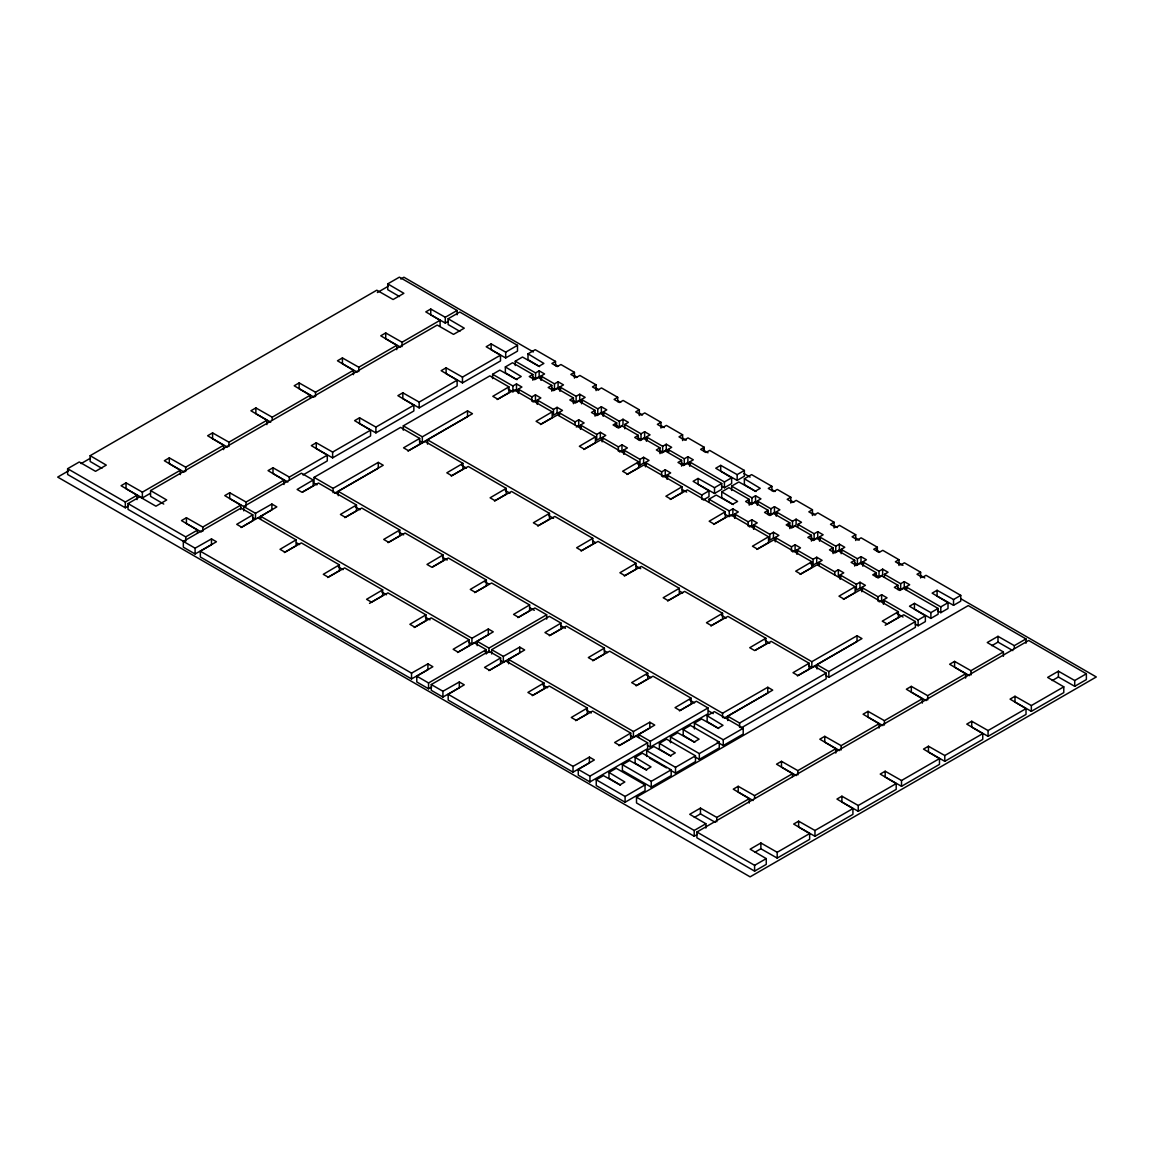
<?xml version="1.0" encoding="UTF-8"?>
<svg xmlns="http://www.w3.org/2000/svg" width="1154" height="1154" viewBox="0 0 1154 1154"><rect width="100%" height="100%" fill="white"/><g stroke="black" fill="none" stroke-linecap="round" stroke-linejoin="round"><path stroke-width="1.5" d="M183.327 541.399L195.098 548.193L211.485 538.904L211.485 544.702L195.098 553.978L183.327 547.184L183.327 541.399L241.027 508.077L252.798 514.872L236.729 524.334L241.676 527.19L271.882 509.823L271.882 504.038L255.496 513.314L243.739 506.519L243.739 510.861M243.739 506.519L301.439 473.212L313.196 480.006L297.126 489.455L302.074 492.311L318.461 483.036L356.485 504.99L356.485 510.775L344.801 517.656M200.349 551.223L411.531 673.143L427.918 663.867L427.918 669.652L411.531 678.927L200.349 557.007L200.349 551.223L216.433 541.76L211.485 538.904M241.114 527.537L252.798 520.656L252.798 514.872M260.761 519.242L260.761 516.343L276.83 506.894L271.882 504.038M302.968 491.806L313.196 485.791L313.196 480.006M258.049 517.915L296.088 539.87L280.018 549.318L284.966 552.175L301.338 542.899L339.377 564.854L339.377 570.639L327.678 577.519M356.485 504.99L340.416 514.453L345.363 517.309L361.75 508.034L399.774 529.989L399.774 535.773L388.09 542.654M284.389 552.535L296.088 545.654L296.088 539.87M339.377 564.854L323.293 574.317L328.241 577.173L344.628 567.898L382.652 589.853L382.652 595.637L369.511 603.369M399.774 529.989L383.705 539.437L388.653 542.293L405.04 533.018L443.064 554.973L443.064 560.757L432.837 566.787M382.652 589.853L366.583 599.301L371.53 602.157L387.917 592.882L425.941 614.837L425.941 620.621L414.257 627.502M443.064 554.973L426.994 564.436L431.942 567.292L448.315 558.002L486.353 579.972L486.353 585.756L474.655 592.637M425.941 614.837L409.872 624.3L414.82 627.156L431.207 617.88L469.231 639.835L469.231 645.62L457.547 652.5M486.353 579.972L470.269 589.42L475.217 592.276L491.604 583.001L529.628 604.956L529.628 610.74L517.944 617.621M469.231 639.835L453.161 649.284L458.109 652.14L474.482 642.865L486.252 649.659L486.252 654.001M529.628 604.956L513.559 614.418L518.507 617.275L534.893 607.985L546.664 614.779L546.664 619.121M431.668 686.962L428.552 688.765L416.782 681.971L416.782 676.172L432.865 666.723L427.918 663.867M477.193 645.649L477.193 641.307L493.263 631.844L488.315 628.988L471.928 638.263L260.761 516.343M431.264 684.538L442.92 691.275L459.306 681.985L459.306 687.77L442.92 697.059L431.264 690.323L431.264 684.538L488.964 651.217L500.62 657.953L484.55 667.416L489.498 670.272L505.885 660.997L543.981 682.995L543.981 688.779L532.297 695.66M491.662 654.001L491.662 649.659L549.362 616.351L561.032 623.088L544.962 632.536L549.91 635.392L566.282 626.117L604.393 648.115L604.393 653.9L592.709 660.78M448.185 694.304L573.019 766.371L589.391 757.096L589.391 762.881L573.019 772.156L448.185 700.089L448.185 694.304L464.254 684.841L459.306 681.985M488.935 670.618L500.62 663.738L500.62 657.953M508.582 663.766L508.582 659.424L524.666 649.976L519.718 647.12L503.332 656.395L491.662 649.659M549.333 635.753L561.032 628.872L561.032 623.088M543.981 682.995L527.912 692.443L532.859 695.299L549.246 686.024L587.357 708.022L587.357 713.821L575.658 720.687M604.393 648.115L588.324 657.578L593.271 660.434L609.644 651.159L647.755 673.157L647.755 678.941L636.07 685.822M587.357 708.022L571.273 717.485L576.221 720.341L592.608 711.066L630.719 733.064L630.719 738.849L619.02 745.729M647.755 673.157L631.685 682.605L636.633 685.462L653.02 676.186L691.116 698.184L691.116 703.969L679.432 710.85M630.719 733.064L614.635 742.527L619.583 745.383L635.969 736.093L647.639 742.83L647.639 748.614L589.939 781.936L578.269 775.199L578.269 769.415L594.339 759.952L589.391 757.096M691.116 698.184L675.047 707.647L679.994 710.503L696.381 701.228L708.037 707.95L708.037 713.749L650.337 747.056L647.423 745.369M638.681 737.435L638.681 734.535L654.751 725.073L649.803 722.216L633.416 731.506L508.582 659.424M316.989 484.853L314.061 483.165L314.061 477.367L400.611 427.398L419.667 438.405L403.554 447.839L408.502 450.695L424.989 441.477L462.942 463.389L462.942 469.173L451.228 476.039M403.309 430.182L403.309 425.84L489.859 375.872L508.914 386.878L492.816 396.312L497.763 399.169L514.251 389.951L552.189 411.848L552.189 417.647L540.476 424.513M407.953 451.055L419.667 444.189L419.667 438.405M497.201 399.529L508.914 392.663L508.914 386.878M462.942 463.389L446.829 472.823L451.777 475.679L468.264 466.461L506.202 488.373L506.202 494.157L494.489 501.024M552.189 411.848L536.091 421.297L541.038 424.153L557.512 414.935L595.464 436.832L595.464 442.631L583.751 449.497M506.202 488.373L490.104 497.807L495.052 500.663L511.539 491.445L549.477 513.357L549.477 519.141L537.764 526.008M595.464 436.832L579.351 446.281L584.299 449.137L600.787 439.919L638.739 461.816L638.739 467.615L627.026 474.482M549.477 513.357L533.379 522.791L538.327 525.647L554.814 516.429L592.752 538.341L592.752 544.125L581.039 550.992M638.739 461.816L622.626 471.265L627.574 474.121L644.062 464.903L682 486.8L682 492.599L670.286 499.451M592.752 538.341L576.639 547.775L581.587 550.631L598.075 541.414L636.027 563.311L636.027 569.11L624.314 575.976M682 486.8L665.901 496.249L670.849 499.105L687.337 489.887L725.275 511.785L725.275 517.569L713.561 524.435M636.027 563.311L619.914 572.759L624.862 575.615L641.35 566.398L679.302 588.295L679.302 594.094L667.589 600.96M725.275 511.785L709.176 521.233L714.124 524.089L730.612 514.857L768.55 536.769L768.55 542.553L756.836 549.419M679.302 588.295L663.189 597.743L668.137 600.599L684.625 591.382L722.563 613.279L722.563 619.078L710.85 625.944M768.55 536.769L752.451 546.217L757.399 549.073L773.887 539.841L811.825 561.753L811.825 567.537L800.111 574.403M722.563 613.279L706.464 622.727L711.412 625.583L727.9 616.366L765.838 638.263L765.838 644.062L755.596 650.063M811.825 561.753L795.712 571.187L800.66 574.043L817.147 564.825L855.1 586.737L855.1 592.521L843.386 599.388M765.838 638.263L749.739 647.711L754.687 650.567L771.175 641.35L809.113 663.247L809.113 669.031L797.4 675.898M855.1 586.737L838.987 596.171L843.935 599.027L860.422 589.809L898.375 611.721L898.375 617.505L885.19 625.237M809.113 663.247L793.014 672.695L797.962 675.552L814.435 666.32L826.149 673.085L826.149 678.869L741.142 727.943M898.375 611.721L882.262 621.155L887.21 624.011L903.697 614.793L915.396 621.559L915.396 627.343L828.846 677.311L825.889 675.609M338.266 495.686L338.266 491.344L383.229 465.25L378.281 462.393L333.073 488.358L314.061 477.367M427.528 444.16L427.528 439.818L472.476 413.723L467.529 410.867L422.335 436.818L403.309 425.84M727.77 720.558L727.77 716.216L772.718 690.121L767.771 687.265L722.577 713.23L338.266 491.344M817.018 669.031L817.018 664.69L861.98 638.595L857.033 635.739L811.825 661.689L427.528 439.818M128.253 506.116L125.324 507.803L67.624 474.496L67.624 468.697L79.28 461.975L95.537 471.322L106.283 465.12L90.156 455.686L376.795 290.202L393.11 299.521L403.871 293.304L387.73 283.884L399.399 277.148L457.099 310.469L457.099 314.811M68.62 470.789L57.7 477.092L750.1 876.852L1096.3 676.965L960.633 598.637M81.097 463.591L90.445 458.181M377.387 292.525L388.307 286.221M400.784 279.023L403.9 277.22L533.336 351.941M457.099 310.469L445.285 317.278L430.745 309.027L425.797 311.883L440.092 320.278L402.054 342.248L385.71 332.943L380.762 335.8L396.731 345.32L358.779 367.232L342.421 357.928L337.473 360.784L353.441 370.304L315.504 392.216L299.146 382.912L294.198 385.768L310.166 395.288L272.214 417.2L255.871 407.91L250.923 410.766L266.891 420.272L228.939 442.184L212.581 432.894L207.633 435.75L223.602 445.271L185.664 467.182L169.306 457.878L164.358 460.734L180.327 470.255L142.375 492.167L126.031 482.862L121.083 485.719L137.052 495.239L137.052 499.581M67.624 468.697L125.324 502.019L137.052 495.239M184.164 541.774L128.022 509.361L128.022 503.577L139.692 496.84L155.934 506.202L166.695 499.985L150.568 490.565L437.207 325.067L453.522 334.386L464.269 328.183L448.127 318.764L459.797 312.027L517.497 345.334L517.497 351.133L505.697 357.942L491.142 349.691L491.142 343.892L505.697 352.158L517.497 345.334M126.031 482.862L126.031 488.661L142.375 497.951L149.962 493.566M430.745 309.027L430.745 314.811L445.285 323.062L448.242 321.36M491.142 343.892L486.195 346.748L500.504 355.158L462.466 377.113L446.108 367.823L441.16 370.679L457.128 380.185L419.176 402.097L402.833 392.807L397.885 395.663L413.853 405.184L375.901 427.095L359.558 417.791L354.61 420.647L370.578 430.168L332.626 452.079L316.268 442.775L311.32 445.632L327.289 455.152L289.337 477.064L272.993 467.759L268.045 470.616L284.014 480.136L246.062 502.048L229.718 492.758L224.77 495.614L240.739 505.135L202.787 527.046L186.429 517.742L181.481 520.598L197.449 530.119L197.449 533.004M128.022 503.577L185.722 536.884L197.449 530.119M303.012 474.958L327.289 460.936L327.289 455.152M316.268 442.775L316.268 448.56L332.626 457.864L370.578 435.952L370.578 430.168M359.558 417.791L359.558 423.576L375.901 432.88L413.853 410.968L413.853 405.184M402.833 392.807L402.833 398.592L419.176 407.896L457.128 385.984L457.128 380.185M446.108 367.823L446.108 373.607L462.466 382.897L500.504 360.942L500.504 355.158M492.614 378.627L492.614 374.285L499.826 370.117L516.271 379.363L521.219 376.507L505.351 366.929L512.564 362.76L532.845 374.473L532.845 380.257M515.261 365.544L515.261 361.202L522.473 357.033L538.932 366.28L543.88 363.423L527.998 353.845L535.211 349.691L555.507 361.404L555.507 365.731M492.614 374.285L512.895 385.984L516.502 383.907L521.911 387.037L518.305 389.114L518.305 393.456M532.845 374.473L529.239 376.55L534.648 379.68L538.254 377.603L551.785 385.407L551.785 391.192M515.261 361.202L535.557 372.915L539.163 370.838L544.573 373.954L540.966 376.031L540.966 380.373M555.507 361.404L551.9 363.481L557.31 366.597L560.916 364.52L574.432 372.324L574.432 378.123M508.222 389.071L512.895 391.783L516.502 389.691L519.213 391.264M532.427 376.896L535.557 378.7L539.163 376.622L541.861 378.18M518.305 389.114L531.835 396.918L535.442 394.841L540.851 397.957L537.245 400.049L537.245 404.39M551.785 385.407L548.179 387.484L553.588 390.615L557.194 388.523L573.423 397.899L573.423 403.684M540.966 376.031L554.483 383.849L558.089 381.758L563.498 384.888L559.892 386.965L559.892 391.307M574.432 372.324L570.826 374.415L576.235 377.531L579.842 375.454L596.07 384.816L596.07 390.615M533.033 402.01L535.442 400.626L538.139 402.183M551.482 387.903L554.483 389.634L558.089 387.556L560.801 389.114M537.245 400.049L553.473 409.41L557.079 407.333L562.488 410.449L558.882 412.541L558.882 415.426M573.423 397.899L569.816 399.976L575.226 403.107L578.832 401.015L595.06 410.391L595.06 416.176M559.892 386.965L576.12 396.341L579.726 394.25L585.136 397.38L581.529 399.457L581.529 403.799M596.07 384.816L592.464 386.907L597.873 390.023L601.479 387.946L617.707 397.308L617.707 401.65M559.777 414.675L557.079 413.118L553.473 415.209L553.473 409.41M573.177 400.424L576.12 402.126L579.726 400.049L582.438 401.606M558.882 412.541L575.11 421.902L578.717 419.825L584.126 422.941L580.52 425.033L580.52 429.375M595.06 410.391L591.454 412.468L596.863 415.599L600.469 413.507L616.683 422.869L616.683 427.211M581.529 399.457L597.758 408.833L601.364 406.742L606.773 409.872L603.167 411.949L603.167 416.291M617.707 397.308L614.101 399.399L619.51 402.515L623.117 400.438L639.33 409.8L639.33 415.584M576.308 426.994L578.717 425.61L581.414 427.168M594.815 412.916L597.758 414.618L601.364 412.541L604.076 414.098M580.52 425.033L596.733 434.394L600.34 432.303L605.749 435.433L602.143 437.51L602.143 441.852M616.683 422.869L613.077 424.961L618.486 428.076L622.093 425.999L638.321 435.361L638.321 439.703M603.167 411.949L619.381 421.311L622.987 419.234L628.396 422.35L624.79 424.441L624.79 428.769M639.33 409.8L635.724 411.877L641.134 415.007L644.74 412.916L660.968 422.292L660.968 428.076M603.037 439.66L600.34 438.102L596.733 440.179L596.733 434.394M614.967 424.542L619.381 427.095L622.987 425.018L622.987 419.234M602.143 437.51L618.371 446.886L621.977 444.795L627.387 447.925L623.78 450.002L623.78 454.344M638.321 435.361L634.714 437.453L640.124 440.568L643.73 438.491L659.958 447.853L659.958 453.652M624.79 424.441L641.018 433.803L644.624 431.726L650.034 434.842L646.428 436.933L646.428 441.261M660.968 422.292L657.362 424.369L662.771 427.499L666.377 425.408L682.605 434.784L682.605 440.568M619.568 451.979L621.977 450.594L624.675 452.152M638.075 437.885L641.018 439.587L644.624 437.51L647.336 439.068M623.78 450.002L640.008 459.379L643.615 457.287L649.024 460.417L645.418 462.494L645.418 466.836M659.958 447.853L656.352 449.945L661.761 453.06L665.368 450.983L681.596 460.345L681.596 466.144M646.428 436.933L662.656 446.295L666.262 444.218L671.671 447.334L668.065 449.425L668.065 452.31M682.605 434.784L678.999 436.861L684.409 439.991L688.015 437.9L704.243 447.276L704.243 451.618M637.051 463.461L640.008 465.163L643.615 463.086L646.312 464.644M659.713 450.377L662.656 452.079L666.262 450.002L668.974 451.56M645.418 462.494L661.646 471.871L665.252 469.779L670.662 472.909L667.055 474.986L667.055 479.328M681.596 460.345L677.989 462.437L683.399 465.552L687.005 463.475L721.726 483.526L721.726 489.31L714.514 493.479L698.069 484.233L698.069 478.448L714.514 487.68L721.726 483.526M668.065 449.425L684.293 458.787L687.899 456.71L693.309 459.826L689.703 461.917L689.703 466.259M704.243 447.276L700.637 449.353L706.046 452.483L709.652 450.392L744.373 470.443L744.373 476.227L737.161 480.396L720.716 471.149L720.716 465.365L737.161 474.611L744.373 470.443M662.843 476.963L665.252 475.578L667.95 477.136M681.35 462.869L684.293 464.572L687.899 462.494L690.611 464.052M698.069 478.448L693.121 481.305L708.989 490.868L708.989 496.667L703.219 499.999M720.716 465.365L715.768 468.221L731.636 477.799L731.636 483.584L724.423 487.753L721.409 486.007M667.055 474.986L701.776 495.037L708.989 490.868M689.703 461.917L724.423 481.954L731.636 477.799M708.989 502.091L708.989 499.206L716.201 495.037L732.646 504.284L737.594 501.427L721.726 491.849L728.939 487.68L749.22 499.393L749.22 505.192M731.636 490.464L731.636 486.122L738.849 481.954L755.307 491.2L760.255 488.344L744.373 478.766L751.586 474.611L771.882 486.324L771.882 490.666M416.782 676.172L428.552 682.966L486.252 649.659M477.193 641.307L488.964 648.101L546.664 614.779M708.989 499.206L729.27 510.919L732.877 508.827L738.286 511.958L734.68 514.035L734.68 518.377M749.22 499.393L745.614 501.485L751.023 504.601L754.629 502.524L768.16 510.328L768.16 514.67M731.636 486.122L751.932 497.836L755.538 495.758L760.948 498.874L757.341 500.966L757.341 505.308M771.882 486.324L768.275 488.402L773.685 491.532L777.291 489.44L790.807 497.244L790.807 503.043M730.482 516.011L732.877 514.626L735.588 516.184M748.802 501.817L751.932 503.62L755.538 501.543L758.236 503.101M734.68 514.035L748.21 521.839L751.817 519.762L757.226 522.892L753.62 524.969L753.62 529.311M768.16 510.328L764.554 512.405L769.963 515.535L773.569 513.458L789.798 522.82L789.798 528.604M757.341 500.966L770.858 508.77L774.464 506.678L779.873 509.808L776.267 511.886L776.267 516.227M790.807 497.244L787.201 499.336L792.61 502.452L796.217 500.374L812.445 509.736L812.445 515.535M749.408 526.945L751.817 525.546L754.514 527.118M767.857 512.823L770.858 514.554L774.464 512.477L777.176 514.035M753.62 524.969L769.848 534.331L773.454 532.254L778.863 535.384L775.257 537.461L775.257 541.803M789.798 522.82L786.191 524.897L791.601 528.027L795.207 525.95L811.435 535.312L811.435 541.096M776.267 511.886L792.495 521.262L796.101 519.185L801.511 522.3L797.904 524.378L797.904 527.277M812.445 509.736L808.839 511.828L814.248 514.944L817.854 512.866L834.082 522.228L834.082 528.027M776.152 539.61L773.454 538.038L769.848 540.13L769.848 534.331M788.067 524.493L792.495 527.046L796.101 524.969L796.101 519.185M775.257 537.461L791.485 546.823L795.092 544.746L800.501 547.876L796.895 549.953L796.895 554.295M811.435 535.312L807.829 537.389L813.238 540.519L816.844 538.442L833.058 547.789L833.058 553.588M797.904 524.378L814.133 533.754L817.739 531.677L823.148 534.792L819.542 536.87L819.542 541.212M834.082 522.228L830.476 524.32L835.885 527.436L839.492 525.358L855.705 534.72L855.705 540.505M792.683 551.929L795.092 550.53L797.789 552.102M811.19 537.836L814.133 539.538L817.739 537.461L820.451 539.019M796.895 549.953L813.108 559.315L816.715 557.223L822.124 560.354L818.518 562.431L818.518 565.33M833.058 547.789L829.452 549.881L834.861 552.997L838.468 550.92L854.696 560.281L854.696 566.08M819.542 536.87L835.756 546.231L839.362 544.154L844.771 547.27L841.165 549.362L841.165 553.704M855.705 534.72L852.099 536.798L857.509 539.928L861.115 537.836L877.343 547.212L877.343 551.554M810.151 563.397L813.108 565.099L816.715 563.022L819.412 564.58M832.813 550.314L835.756 552.016L839.362 549.939L842.074 551.497M818.518 562.431L834.746 571.807L838.352 569.715L843.762 572.846L840.155 574.923L840.155 579.265M854.696 560.281L851.089 562.373L856.499 565.489L860.105 563.412L876.333 572.773L876.333 577.115M841.165 549.362L857.393 558.724L860.999 556.646L866.409 559.762L862.803 561.854L862.803 566.196M877.343 547.212L873.737 549.29L879.146 552.42L882.752 550.328L898.98 559.704L898.98 565.489M854.45 562.806L857.393 564.508L860.999 562.431L863.711 563.989M840.155 574.923L856.383 584.299L859.99 582.222L865.399 585.338L861.793 587.415L861.793 591.757M876.333 572.773L872.727 574.865L878.136 577.981L881.743 575.904L897.971 585.28L897.971 589.607M862.803 561.854L879.031 571.216L882.637 569.138L888.046 572.254L884.44 574.346L884.44 577.231M898.98 559.704L895.374 561.782L900.784 564.912L904.39 562.82L920.618 572.196L920.618 577.981M862.687 589.564L859.99 588.006L856.383 590.083L856.383 584.299M874.602 574.447L879.031 577L882.637 574.923L882.637 569.138M861.793 587.415L878.021 596.791L881.627 594.714L887.037 597.83L883.43 599.907L883.43 604.249M897.971 585.28L894.364 587.357L899.774 590.473L903.38 588.396L938.101 608.447L938.101 614.231L930.889 618.4L914.444 609.153L914.444 603.369L930.889 612.615L938.101 608.447M884.44 574.346L900.668 583.708L904.274 581.63L909.684 584.746L906.078 586.838L906.078 589.723M920.618 572.196L917.012 574.274L922.421 577.404L926.027 575.312L960.748 595.363L960.748 601.162L953.536 605.316L937.091 596.07L937.091 590.285L953.536 599.532L960.748 595.363M879.218 601.883L881.627 600.498L884.325 602.056M897.725 587.79L900.668 589.506L904.274 587.415L906.986 588.973M578.269 769.415L589.939 776.137L647.639 742.83M638.681 734.535L650.337 741.272L708.037 707.95M596.243 779.787L603.455 775.618L619.9 784.864L624.848 782.008L608.98 772.43L616.193 768.275L645.043 784.922L645.043 790.721L625.093 802.232L596.243 785.571L596.243 779.787L625.093 796.448L645.043 784.922M622.395 764.698L629.608 760.529L646.052 769.776L651 766.92L635.133 757.341L642.345 753.173L671.195 769.833L671.195 775.618L651.245 787.143L622.395 770.483L622.395 764.698L651.245 781.345L671.195 769.833M646.673 756.461L646.673 750.677L653.885 746.508L670.33 755.755L675.278 752.898L659.41 743.32L666.623 739.151L695.473 755.812L695.473 761.597L675.523 773.122L669.45 769.603M670.474 742.714L670.474 736.93L677.686 732.761L694.131 742.008L699.079 739.151L683.211 729.573L690.424 725.419L719.274 742.065L719.274 747.864L699.324 759.375L694.766 756.75M694.405 728.91L694.405 723.111L701.618 718.956L718.062 728.188L723.01 725.332L707.142 715.768L714.355 711.6L743.205 728.261L743.205 734.045L723.255 745.556L717.182 742.051M914.444 603.369L909.496 606.225L925.364 615.803L925.364 621.588L918.151 625.756L915.136 624.011M937.091 590.285L932.144 593.142L948.011 602.72L948.011 608.504L940.798 612.673L937.784 610.928M727.77 716.216L739.599 723.053L826.149 673.085M817.018 664.69L828.846 671.527L915.396 621.559M883.43 599.907L918.151 619.958L925.364 615.803M906.078 586.838L940.798 606.889L948.011 602.72M646.673 750.677L675.523 767.323L695.473 755.812M670.474 736.93L699.324 753.591L719.274 742.065M694.405 723.111L723.255 739.772L743.205 728.261M697.117 834.558L694.203 836.246L636.503 802.939L636.503 797.14L968.278 605.59L1025.978 638.912L1025.978 643.254M1025.978 638.912L1014.308 645.649L997.994 636.33L987.247 642.533L1003.389 651.952L970.947 670.69L954.589 661.386L949.641 664.242L965.609 673.763L927.672 695.674L911.314 686.37L906.366 689.226L922.334 698.747L884.397 720.659L868.039 711.354L863.091 714.211L879.059 723.731L841.122 745.643L824.764 736.339L819.816 739.195L835.784 748.715L797.847 770.627L781.489 761.323L776.541 764.179L792.509 773.699L754.572 795.611L738.214 786.307L733.266 789.163L749.234 798.683L716.793 817.421L700.464 808.103L689.717 814.306L705.859 823.725L705.859 828.067M694.319 817.436L700.464 813.887L715.307 822.355M991.849 645.663L997.994 642.114L1012.837 650.582M636.503 797.14L694.203 830.462L705.859 823.725M1086.376 673.777L1074.72 680.514L1058.406 671.195L1047.644 677.412L1063.786 686.832L1031.344 705.556L1015.001 696.266L1010.053 699.122L1026.021 708.628L988.069 730.54L971.726 721.25L966.778 724.106L982.746 733.627L944.794 755.524L928.451 746.234L923.503 749.09L939.471 758.611L901.519 780.508L885.176 771.218L880.228 774.074L896.196 783.595L858.244 805.492L841.901 796.202L836.953 799.058L852.921 808.579L814.969 830.476L798.626 821.186L793.678 824.043L809.646 833.563L777.19 852.287L760.875 842.983L750.129 849.185L766.256 858.605L766.256 864.389L754.601 871.126L696.901 837.804L696.901 832.02L1028.676 640.47L1086.376 673.777L1086.376 679.576L1074.72 686.313L1058.406 676.994L1052.26 680.543M754.73 852.316L760.875 848.767L777.19 858.086L809.646 839.347L809.646 833.563M696.901 832.02L754.601 865.327L766.256 858.605M798.626 821.186L798.626 826.971L814.969 836.275L852.921 814.363L852.921 808.579M841.901 796.202L841.901 801.987L858.244 811.291L896.196 789.379L896.196 783.595M885.176 771.218L885.176 777.003L901.519 786.307L939.471 764.395L939.471 758.611M928.451 746.234L928.451 752.019L944.794 761.323L982.746 739.411L982.746 733.627M971.726 721.25L971.726 727.034L988.069 736.324L1026.021 714.427L1026.021 708.628M1015.001 696.266L1015.001 702.05L1031.344 711.34L1063.786 692.616L1063.786 686.832M419.407 440.915L422.335 442.617L467.529 416.652L467.529 410.867M334.646 493.248L378.281 468.192L378.281 462.393M808.709 665.685L811.825 667.488L857.033 641.523L857.033 635.739M724.135 718.12L767.771 693.064L767.771 687.265M468.827 642.259L471.928 644.062L488.315 634.772L488.315 628.988M500.418 660.492L503.332 662.18L519.718 652.904L519.718 647.12M630.3 735.487L633.416 737.291L649.803 728.015L649.803 722.216M400.568 347.181L385.71 338.728L385.71 332.943M969.461 675.624L954.589 667.171L954.589 661.386M357.293 372.165L342.421 363.712L342.421 357.928M926.186 700.608L911.314 692.155L911.314 686.37M314.018 397.164L299.146 388.71L299.146 382.912M882.911 725.592L868.039 717.139L868.039 711.354M270.728 422.148L255.871 413.695L255.871 407.91M839.636 750.576L824.764 742.123L824.764 736.339M227.453 447.132L212.581 438.679L212.581 432.894M287.851 482.011L272.993 473.558L272.993 467.759M796.361 775.56L781.489 767.107L781.489 761.323M184.178 472.116L169.306 463.663L169.306 457.878M244.576 506.995L229.718 498.542L229.718 492.758M753.086 800.544L738.214 792.091L738.214 786.307M201.301 531.98L186.429 523.527L186.429 517.742M555.161 364.549L558.291 366.352M573.884 375.353L577 377.156M595.709 387.96L598.839 389.763M617.549 400.568L620.664 402.371M639.374 413.175L642.504 414.964M661.213 425.768L664.329 427.571M683.038 438.376L686.168 440.179M703.32 450.089L707.993 452.786M743.868 473.486L750.1 477.092M771.939 489.7L775.055 491.503M790.649 500.504L793.764 502.307M812.474 513.112L815.604 514.9M834.313 525.705L837.429 527.508M856.138 538.312L859.268 540.115M876.42 550.025L879.536 551.828M898.245 562.633L902.933 565.33M920.084 575.226L924.758 577.938M841.05 577.072L838.352 575.514L838.352 569.715M682.144 489.498L686.673 492.109M724.597 514.006L729.27 516.703L729.27 510.919M897.019 613.553L903.048 617.029M461.759 465.365L466.418 468.062M505.322 490.522L509.996 493.22M548.886 515.679L553.559 518.362M592.449 540.822L595.565 542.625M636.013 565.979L640.686 568.677M679.576 591.122L682.692 592.925M721.582 615.385L726.255 618.082M765.145 640.528L769.819 643.225M355.389 507.024L360.062 509.722M398.952 532.167L403.626 534.865M442.516 557.324L447.189 560.022M484.521 581.573L489.195 584.27M529.643 607.624L534.316 610.322M560.757 625.598L565.431 628.281M604.321 650.741L607.437 652.544M646.341 675.003L651 677.686M689.904 700.146L694.564 702.844M708.57 710.922L713.244 713.619M252.567 517.396L255.496 519.098L255.496 513.314M296.477 542.755L299.578 544.544M338.396 566.96L343.055 569.643M381.873 592.06L386.532 594.757M425.35 617.159L430.009 619.857M484.55 651.332L487.493 653.034M542.914 685.043L547.602 687.741M586.607 710.258L591.281 712.97M649.716 758.207L666.421 767.857M459.869 331.4L448.127 324.548L448.127 318.764M399.472 296.535L387.73 289.683L387.73 283.884M163.753 504.067L150.568 496.35L150.568 490.565M101.884 468.336L90.156 461.485L90.156 455.686M755.928 491.517L744.373 484.565L744.373 478.766M539.553 366.597L527.998 359.644L527.998 353.845M733.266 504.601L721.726 497.634L721.726 491.849M516.891 379.68L505.351 372.713L505.351 366.929M718.682 728.52L707.142 721.553L707.142 715.768M694.751 742.325L683.211 735.372L683.211 729.573M670.95 756.072L659.41 749.105L659.41 743.32M646.673 770.093L635.133 763.126L635.133 757.341M620.52 785.182L608.98 778.229L608.98 772.43M1074.72 680.514L1074.72 686.313M1058.406 671.195L1058.406 676.994M1031.344 705.556L1031.344 711.34M1014.308 645.649L1014.308 648.534M1003.389 651.952L1003.389 656.294M997.994 636.33L997.994 642.114M988.069 730.54L988.069 736.324M970.947 670.69L970.947 675.032M965.609 673.763L965.609 678.105M953.536 599.532L953.536 605.316M944.794 755.524L944.794 761.323M940.798 606.889L940.798 612.673M930.889 612.615L930.889 618.4M927.672 695.674L927.672 700.016M922.334 698.747L922.334 703.089M918.151 619.958L918.151 625.756M904.274 581.63L904.274 587.415M901.519 780.508L901.519 786.307M900.668 583.708L900.668 589.506M884.397 720.659L884.397 725M881.627 594.714L881.627 600.498M879.031 571.216L879.031 577M879.059 723.731L879.059 728.073M878.021 596.791L878.021 601.133M860.999 556.646L860.999 562.431M859.99 582.222L859.99 588.006M858.244 805.492L858.244 811.291M857.393 558.724L857.393 564.508M841.122 745.643L841.122 749.985M839.362 544.154L839.362 549.939M835.756 546.231L835.756 552.016M835.784 748.715L835.784 753.057M834.746 571.807L834.746 574.692M828.846 671.527L828.846 677.311M817.739 531.677L817.739 537.461M816.715 557.223L816.715 563.022M814.969 830.476L814.969 836.275M814.133 533.754L814.133 539.538M813.108 559.315L813.108 565.099M811.825 661.689L811.825 667.488M797.847 770.627L797.847 774.969M795.092 544.746L795.092 550.53M792.495 521.262L792.495 527.046M792.509 773.699L792.509 776.599M791.485 546.823L791.485 551.165M777.19 852.287L777.19 858.086M774.464 506.678L774.464 512.477M773.454 532.254L773.454 538.038M770.858 508.77L770.858 514.554M760.875 842.983L760.875 848.767M755.538 495.758L755.538 501.543M754.601 865.327L754.601 871.126M754.572 795.611L754.572 798.496M751.932 497.836L751.932 503.62M751.817 519.762L751.817 525.546M749.234 798.683L749.234 803.025M748.21 521.839L748.21 526.181M739.599 723.053L739.599 727.395M737.161 474.611L737.161 480.396M732.877 508.827L732.877 514.626M724.423 481.954L724.423 487.753M723.255 739.772L723.255 745.556M722.577 713.23L722.577 717.572M716.793 817.421L716.793 821.763M714.514 487.68L714.514 493.479M701.776 495.037L701.776 499.379M700.464 808.103L700.464 813.887M699.324 753.591L699.324 759.375M694.203 830.462L694.203 836.246M687.899 456.71L687.899 462.494M684.293 458.787L684.293 464.572M675.523 767.323L675.523 773.122M666.262 444.218L666.262 450.002M665.252 469.779L665.252 475.578M662.656 446.295L662.656 452.079M661.646 471.871L661.646 476.213M651.245 781.345L651.245 787.143M650.337 741.272L650.337 747.056M644.624 431.726L644.624 437.51M643.615 457.287L643.615 463.086M641.018 433.803L641.018 439.587M640.008 459.379L640.008 465.163M633.416 731.506L633.416 737.291M625.093 796.448L625.093 802.232M621.977 444.795L621.977 450.594M619.381 421.311L619.381 427.095M618.371 446.886L618.371 451.228M601.364 406.742L601.364 412.541M600.34 432.303L600.34 438.102M597.758 408.833L597.758 414.618M589.939 776.137L589.939 781.936M579.726 394.25L579.726 400.049M578.717 419.825L578.717 425.61M576.12 396.341L576.12 402.126M575.11 421.902L575.11 424.802M573.019 766.371L573.019 772.156M558.089 381.758L558.089 387.556M557.079 407.333L557.079 413.118M554.483 383.849L554.483 389.634M539.163 370.838L539.163 376.622M535.557 372.915L535.557 378.7M535.442 394.841L535.442 400.626M531.835 396.918L531.835 401.26M516.502 383.907L516.502 389.691M512.895 385.984L512.895 391.783M505.697 352.158L505.697 357.942M503.332 656.395L503.332 662.18M488.964 648.101L488.964 652.443M471.928 638.263L471.928 644.062M462.466 377.113L462.466 382.897M445.285 317.278L445.285 323.062M442.92 691.275L442.92 697.059M440.092 320.278L440.092 326.063M428.552 682.966L428.552 688.765M422.335 436.818L422.335 442.617M419.176 402.097L419.176 407.896M411.531 673.143L411.531 678.927M402.054 342.248L402.054 346.575M396.731 345.32L396.731 349.662M375.901 427.095L375.901 432.88M358.779 367.232L358.779 371.574M353.441 370.304L353.441 374.646M333.073 488.358L333.073 492.7M332.626 452.079L332.626 457.864M315.504 392.216L315.504 396.558M310.166 395.288L310.166 398.188M289.337 477.064L289.337 479.963M284.014 480.136L284.014 484.478M272.214 417.2L272.214 420.099M266.891 420.272L266.891 424.614M246.062 502.048L246.062 506.39M240.739 505.135L240.739 509.477M228.939 442.184L228.939 446.526M223.602 445.271L223.602 449.613M202.787 527.046L202.787 531.374M195.098 548.193L195.098 553.978M185.664 467.182L185.664 471.524M185.722 536.884L185.722 541.226M180.327 470.255L180.327 474.597M142.375 492.167L142.375 497.951M125.324 502.019L125.324 507.803"/></g></svg>
